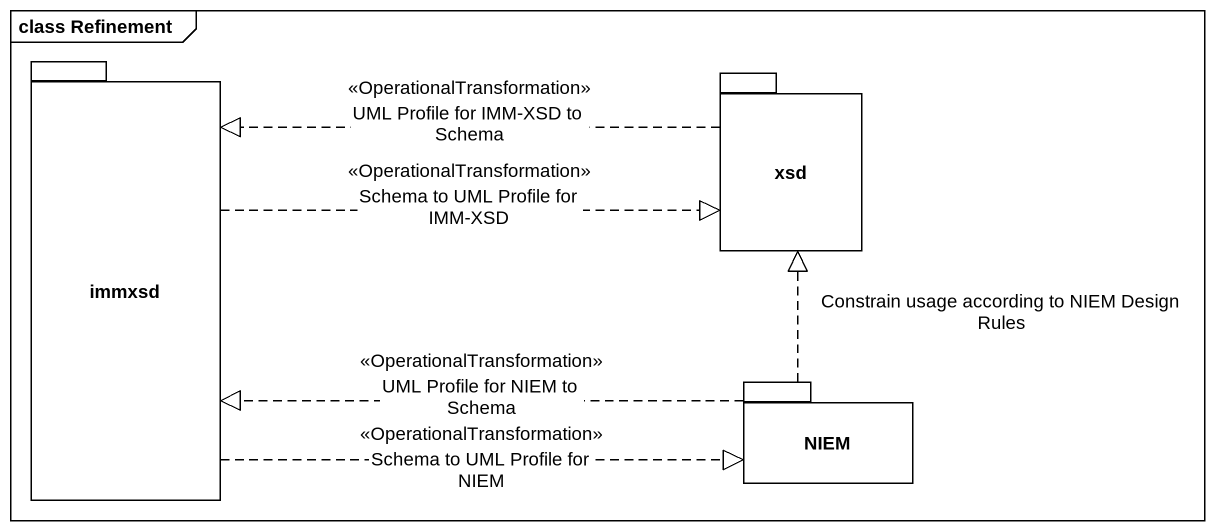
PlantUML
@startuml
mainframe class Refinement
package immxsd {
}
package xsd {
}
package NIEM {
}
immxsd .right.|> xsd : <<OperationalTransformation>>\nSchema to UML Profile for IMM-XSD
immxsd .right.|> NIEM : <<OperationalTransformation>>\nSchema to UML Profile for NIEM
xsd .left.|> immxsd : <<OperationalTransformation>>\nUML Profile for IMM-XSD to Schema
NIEM .left.|> immxsd : <<OperationalTransformation>>\nUML Profile for NIEM to Schema
NIEM .up.|> xsd : Constrain usage according to NIEM Design Rules
@enduml
